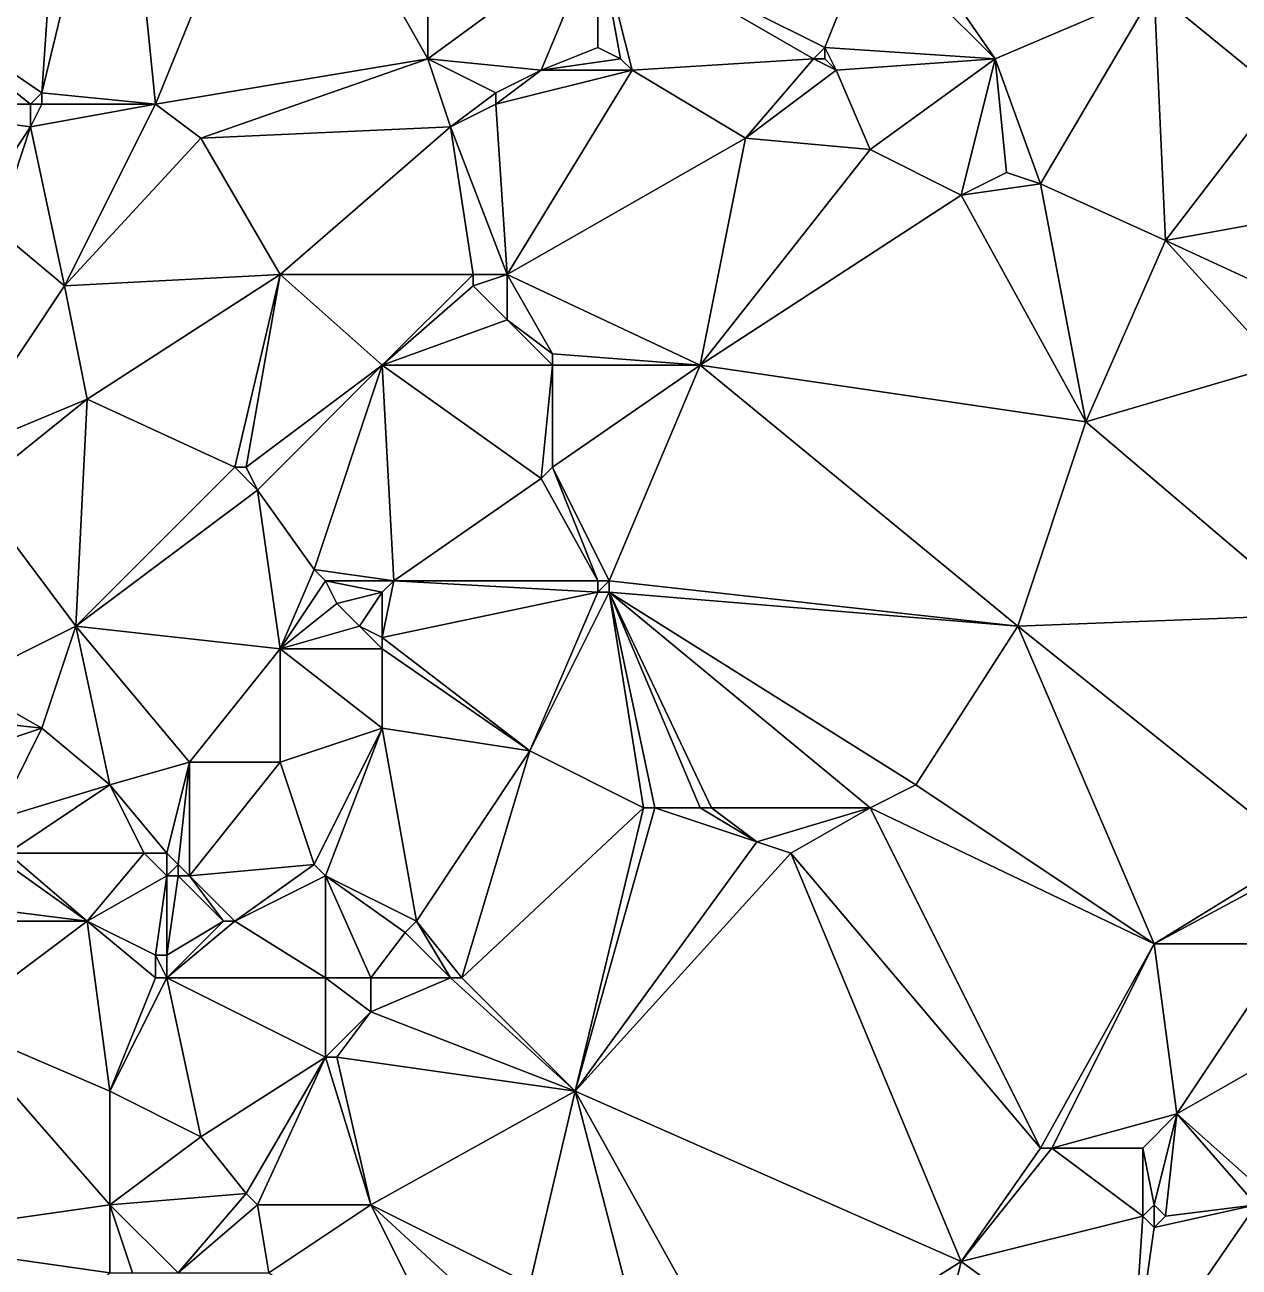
# Model space of a CAD drawing. Extents: x 2679276 to 2679656, y 1246784 to 1247152.
# Drawn here: x 2679454 to 2679507.5, y 1246860 to 1246914.8 of the extents above; entities that cross this region are included whole.
import ezdxf

# ---------------------------------------------------------------- set-up
doc = ezdxf.new("R2010")
doc.units = 0

msp = doc.modelspace()

# ---------------------------------------------------------------- linework, layer by layer
for points in [[(2679446.75, 1246917.25, 455.588), (2679454.75, 1246911.75, 454.447), (2679455.75, 1246926.25, 452.887)], [(2679458.25, 1246926.25, 452.358), (2679455.75, 1246926.25, 452.887), (2679454.75, 1246911.75, 454.447)], [(2679458.25, 1246926.25, 452.358), (2679454.75, 1246911.75, 454.447), (2679459.75, 1246911.25, 454.339)], [(2679459.75, 1246911.25, 454.339), (2679465.25, 1246924.75, 451.082), (2679458.25, 1246926.25, 452.358)], [(2679459.75, 1246911.25, 454.339), (2679471.75, 1246913.25, 453.111), (2679465.25, 1246924.75, 451.082)], [(2679471.75, 1246922.25, 450.902), (2679465.25, 1246924.75, 451.082), (2679471.75, 1246913.25, 453.111)], [(2679471.75, 1246922.25, 450.902), (2679471.75, 1246913.25, 453.111), (2679479.25, 1246918.75, 450.592)], [(2679496.75, 1246913.25, 450.113), (2679492.25, 1246919.75, 450.033), (2679491.25, 1246918.75, 450.207)], [(2679503.75, 1246916.25, 449.81), (2679492.25, 1246919.75, 450.033), (2679496.75, 1246913.25, 450.113)], [(2679476.75, 1246912.75, 452.649), (2679479.25, 1246918.75, 450.592), (2679471.75, 1246913.25, 453.111)], [(2679479.25, 1246913.75, 452.103), (2679479.25, 1246918.75, 450.592), (2679476.75, 1246912.75, 452.649)], [(2679489.25, 1246913.75, 450.242), (2679491.25, 1246918.75, 450.207), (2679479.25, 1246918.75, 450.592)], [(2679488.75, 1246913.25, 450.278), (2679479.25, 1246918.75, 450.592), (2679480.75, 1246912.75, 452.147)], [(2679480.25, 1246913.25, 452.093), (2679480.75, 1246912.75, 452.147), (2679479.25, 1246918.75, 450.592)], [(2679480.25, 1246913.25, 452.093), (2679479.25, 1246918.75, 450.592), (2679479.25, 1246913.75, 452.103)], [(2679479.25, 1246918.75, 450.592), (2679488.75, 1246913.25, 450.278), (2679489.25, 1246913.75, 450.242)], [(2679489.25, 1246913.75, 450.242), (2679496.75, 1246913.25, 450.113), (2679491.25, 1246918.75, 450.207)], [(2679454.25, 1246911.25, 454.551), (2679446.75, 1246917.25, 455.588), (2679446.75, 1246911.25, 456.029)], [(2679454.25, 1246911.25, 454.551), (2679454.75, 1246911.75, 454.447), (2679446.75, 1246917.25, 455.588)], [(2679496.75, 1246913.25, 450.113), (2679498.75, 1246907.75, 450.032), (2679503.75, 1246916.25, 449.81)], [(2679504.25, 1246905.25, 449.962), (2679503.75, 1246916.25, 449.81), (2679498.75, 1246907.75, 450.032)], [(2679509.25, 1246916.25, 450.002), (2679503.75, 1246916.25, 449.81), (2679509.25, 1246911.75, 450.043)], [(2679503.75, 1246916.25, 449.81), (2679504.25, 1246905.25, 449.962), (2679509.25, 1246911.75, 450.043)], [(2679479.25, 1246913.75, 452.103), (2679476.75, 1246912.75, 452.649), (2679480.25, 1246913.25, 452.093)], [(2679489.25, 1246913.25, 450.25), (2679489.25, 1246913.75, 450.242), (2679488.75, 1246913.25, 450.278)], [(2679496.75, 1246913.25, 450.113), (2679489.25, 1246913.75, 450.242), (2679489.75, 1246912.75, 450.244)], [(2679489.25, 1246913.25, 450.25), (2679489.75, 1246912.75, 450.244), (2679489.25, 1246913.75, 450.242)], [(2679471.75, 1246913.25, 453.111), (2679459.75, 1246911.25, 454.339), (2679461.75, 1246909.75, 454.392)], [(2679471.75, 1246913.25, 453.111), (2679461.75, 1246909.75, 454.392), (2679472.75, 1246910.25, 453.531)], [(2679474.75, 1246911.75, 453.209), (2679476.75, 1246912.75, 452.649), (2679471.75, 1246913.25, 453.111)], [(2679472.75, 1246910.25, 453.531), (2679474.75, 1246911.75, 453.209), (2679471.75, 1246913.25, 453.111)], [(2679480.75, 1246912.75, 452.147), (2679480.25, 1246913.25, 452.093), (2679476.75, 1246912.75, 452.649)], [(2679480.75, 1246912.75, 452.147), (2679485.75, 1246909.75, 451.828), (2679488.75, 1246913.25, 450.278)], [(2679488.75, 1246913.25, 450.278), (2679485.75, 1246909.75, 451.828), (2679489.75, 1246912.75, 450.244)], [(2679489.25, 1246913.25, 450.25), (2679488.75, 1246913.25, 450.278), (2679489.75, 1246912.75, 450.244)], [(2679489.75, 1246912.75, 450.244), (2679491.25, 1246909.25, 450.501), (2679496.75, 1246913.25, 450.113)], [(2679495.25, 1246907.25, 450.529), (2679496.75, 1246913.25, 450.113), (2679491.25, 1246909.25, 450.501)], [(2679497.25, 1246908.25, 450.124), (2679496.75, 1246913.25, 450.113), (2679495.25, 1246907.25, 450.529)], [(2679498.75, 1246907.75, 450.032), (2679496.75, 1246913.25, 450.113), (2679497.25, 1246908.25, 450.124)], [(2679474.75, 1246911.75, 453.209), (2679474.75, 1246911.25, 453.287), (2679476.75, 1246912.75, 452.649)], [(2679474.75, 1246911.25, 453.287), (2679480.75, 1246912.75, 452.147), (2679476.75, 1246912.75, 452.649)], [(2679475.25, 1246903.75, 454.358), (2679480.75, 1246912.75, 452.147), (2679474.75, 1246911.25, 453.287)], [(2679480.75, 1246912.75, 452.147), (2679475.25, 1246903.75, 454.358), (2679485.75, 1246909.75, 451.828)], [(2679491.25, 1246909.25, 450.501), (2679489.75, 1246912.75, 450.244), (2679485.75, 1246909.75, 451.828)], [(2679454.25, 1246911.25, 454.551), (2679454.75, 1246911.25, 454.497), (2679454.75, 1246911.75, 454.447)], [(2679454.75, 1246911.25, 454.497), (2679459.75, 1246911.25, 454.339), (2679454.75, 1246911.75, 454.447)], [(2679474.75, 1246911.75, 453.209), (2679472.75, 1246910.25, 453.531), (2679474.75, 1246911.25, 453.287)], [(2679509.75, 1246906.25, 449.941), (2679509.25, 1246911.75, 450.043), (2679504.25, 1246905.25, 449.962)], [(2679454.25, 1246911.25, 454.551), (2679446.75, 1246911.25, 456.029), (2679454.25, 1246910.25, 454.633)], [(2679452.25, 1246907.25, 455.349), (2679454.25, 1246910.25, 454.633), (2679446.75, 1246911.25, 456.029)], [(2679454.25, 1246910.25, 454.633), (2679454.75, 1246911.25, 454.497), (2679454.25, 1246911.25, 454.551)], [(2679454.75, 1246911.25, 454.497), (2679454.25, 1246910.25, 454.633), (2679459.75, 1246911.25, 454.339)], [(2679455.75, 1246903.25, 455.617), (2679459.75, 1246911.25, 454.339), (2679454.25, 1246910.25, 454.633)], [(2679459.75, 1246911.25, 454.339), (2679455.75, 1246903.25, 455.617), (2679461.75, 1246909.75, 454.392)], [(2679474.75, 1246911.25, 453.287), (2679472.75, 1246910.25, 453.531), (2679475.25, 1246903.75, 454.358)], [(2679452.75, 1246905.75, 455.497), (2679454.25, 1246910.25, 454.633), (2679452.25, 1246907.25, 455.349)], [(2679455.75, 1246903.25, 455.617), (2679454.25, 1246910.25, 454.633), (2679452.75, 1246905.75, 455.497)], [(2679465.25, 1246903.75, 454.916), (2679472.75, 1246910.25, 453.531), (2679461.75, 1246909.75, 454.392)], [(2679465.25, 1246903.75, 454.916), (2679473.75, 1246903.75, 454.582), (2679472.75, 1246910.25, 453.531)], [(2679473.75, 1246903.75, 454.582), (2679475.25, 1246903.75, 454.358), (2679472.75, 1246910.25, 453.531)], [(2679465.25, 1246903.75, 454.916), (2679461.75, 1246909.75, 454.392), (2679455.75, 1246903.25, 455.617)], [(2679483.75, 1246899.75, 452.744), (2679485.75, 1246909.75, 451.828), (2679475.25, 1246903.75, 454.358)], [(2679483.75, 1246899.75, 452.744), (2679491.25, 1246909.25, 450.501), (2679485.75, 1246909.75, 451.828)], [(2679483.75, 1246899.75, 452.744), (2679495.25, 1246907.25, 450.529), (2679491.25, 1246909.25, 450.501)], [(2679497.25, 1246908.25, 450.124), (2679495.25, 1246907.25, 450.529), (2679498.75, 1246907.75, 450.032)], [(2679495.25, 1246907.25, 450.529), (2679500.75, 1246897.25, 452.254), (2679498.75, 1246907.75, 450.032)], [(2679504.25, 1246905.25, 449.962), (2679498.75, 1246907.75, 450.032), (2679500.75, 1246897.25, 452.254)], [(2679495.25, 1246907.25, 450.529), (2679483.75, 1246899.75, 452.744), (2679500.75, 1246897.25, 452.254)], [(2679509.75, 1246906.25, 449.941), (2679504.25, 1246905.25, 449.962), (2679510.75, 1246902.25, 449.916)], [(2679452.75, 1246905.75, 455.497), (2679450.75, 1246895.75, 456.677), (2679455.75, 1246903.25, 455.617)], [(2679504.25, 1246905.25, 449.962), (2679500.75, 1246897.25, 452.254), (2679509.25, 1246899.75, 450.465)], [(2679509.25, 1246899.75, 450.465), (2679510.75, 1246902.25, 449.916), (2679504.25, 1246905.25, 449.962)], [(2679455.75, 1246903.25, 455.617), (2679456.75, 1246898.25, 456.518), (2679465.25, 1246903.75, 454.916)], [(2679463.25, 1246895.25, 456.419), (2679465.25, 1246903.75, 454.916), (2679456.75, 1246898.25, 456.518)], [(2679463.75, 1246895.25, 456.409), (2679465.25, 1246903.75, 454.916), (2679463.25, 1246895.25, 456.419)], [(2679465.25, 1246903.75, 454.916), (2679463.75, 1246895.25, 456.409), (2679469.75, 1246899.75, 455.416)], [(2679469.75, 1246899.75, 455.416), (2679473.75, 1246903.75, 454.582), (2679465.25, 1246903.75, 454.916)], [(2679473.75, 1246903.75, 454.582), (2679469.75, 1246899.75, 455.416), (2679473.75, 1246903.25, 454.656)], [(2679475.25, 1246903.75, 454.358), (2679473.75, 1246903.75, 454.582), (2679473.75, 1246903.25, 454.656)], [(2679473.75, 1246903.25, 454.656), (2679475.25, 1246901.75, 454.676), (2679475.25, 1246903.75, 454.358)], [(2679483.75, 1246899.75, 452.744), (2679475.25, 1246903.75, 454.358), (2679477.25, 1246900.25, 454.584)], [(2679475.25, 1246903.75, 454.358), (2679475.25, 1246901.75, 454.676), (2679477.25, 1246900.25, 454.584)], [(2679456.75, 1246898.25, 456.518), (2679455.75, 1246903.25, 455.617), (2679450.75, 1246895.75, 456.677)], [(2679473.75, 1246903.25, 454.656), (2679469.75, 1246899.75, 455.416), (2679475.25, 1246901.75, 454.676)], [(2679475.25, 1246901.75, 454.676), (2679469.75, 1246899.75, 455.416), (2679477.25, 1246899.75, 454.642)], [(2679477.25, 1246899.75, 454.642), (2679477.25, 1246900.25, 454.584), (2679475.25, 1246901.75, 454.676)], [(2679477.25, 1246899.75, 454.642), (2679483.75, 1246899.75, 452.744), (2679477.25, 1246900.25, 454.584)], [(2679463.75, 1246895.25, 456.409), (2679464.25, 1246894.25, 456.473), (2679469.75, 1246899.75, 455.416)], [(2679464.25, 1246894.25, 456.473), (2679466.75, 1246890.75, 456.621), (2679469.75, 1246899.75, 455.416)], [(2679470.25, 1246890.25, 456.428), (2679469.75, 1246899.75, 455.416), (2679466.75, 1246890.75, 456.621)], [(2679470.25, 1246890.25, 456.428), (2679476.75, 1246894.75, 455.219), (2679469.75, 1246899.75, 455.416)], [(2679469.75, 1246899.75, 455.416), (2679476.75, 1246894.75, 455.219), (2679477.25, 1246899.75, 454.642)], [(2679477.25, 1246895.25, 455.089), (2679477.25, 1246899.75, 454.642), (2679476.75, 1246894.75, 455.219)], [(2679483.75, 1246899.75, 452.744), (2679477.25, 1246895.25, 455.089), (2679479.75, 1246890.25, 454.659)], [(2679483.75, 1246899.75, 452.744), (2679477.25, 1246899.75, 454.642), (2679477.25, 1246895.25, 455.089)], [(2679483.75, 1246899.75, 452.744), (2679479.75, 1246890.25, 454.659), (2679497.75, 1246888.25, 453.587)], [(2679497.75, 1246888.25, 453.587), (2679500.75, 1246897.25, 452.254), (2679483.75, 1246899.75, 452.744)], [(2679509.25, 1246899.75, 450.465), (2679500.75, 1246897.25, 452.254), (2679510.75, 1246888.75, 451.247)], [(2679456.75, 1246898.25, 456.518), (2679450.75, 1246895.75, 456.677), (2679451.75, 1246894.25, 456.748)], [(2679456.25, 1246888.25, 457.037), (2679456.75, 1246898.25, 456.518), (2679451.75, 1246894.25, 456.748)], [(2679456.25, 1246888.25, 457.037), (2679463.25, 1246895.25, 456.419), (2679456.75, 1246898.25, 456.518)], [(2679497.75, 1246888.25, 453.587), (2679510.75, 1246888.75, 451.247), (2679500.75, 1246897.25, 452.254)], [(2679463.25, 1246895.25, 456.419), (2679456.25, 1246888.25, 457.037), (2679464.25, 1246894.25, 456.473)], [(2679463.75, 1246895.25, 456.409), (2679463.25, 1246895.25, 456.419), (2679464.25, 1246894.25, 456.473)], [(2679476.75, 1246894.75, 455.219), (2679479.25, 1246890.25, 454.756), (2679477.25, 1246895.25, 455.089)], [(2679479.75, 1246890.25, 454.659), (2679477.25, 1246895.25, 455.089), (2679479.25, 1246890.25, 454.756)], [(2679476.75, 1246894.75, 455.219), (2679470.25, 1246890.25, 456.428), (2679479.25, 1246890.25, 454.756)], [(2679456.25, 1246888.25, 457.037), (2679451.75, 1246894.25, 456.748), (2679451.25, 1246885.75, 457.668)], [(2679465.25, 1246887.25, 456.769), (2679464.25, 1246894.25, 456.473), (2679456.25, 1246888.25, 457.037)], [(2679464.25, 1246894.25, 456.473), (2679465.25, 1246887.25, 456.769), (2679466.75, 1246890.75, 456.621)], [(2679465.25, 1246887.25, 456.769), (2679467.25, 1246890.25, 456.634), (2679466.75, 1246890.75, 456.621)], [(2679467.25, 1246890.25, 456.634), (2679470.25, 1246890.25, 456.428), (2679466.75, 1246890.75, 456.621)], [(2679467.25, 1246890.25, 456.634), (2679465.25, 1246887.25, 456.769), (2679467.75, 1246889.25, 456.673)], [(2679467.25, 1246890.25, 456.634), (2679467.75, 1246889.25, 456.673), (2679469.75, 1246889.75, 456.518)], [(2679469.75, 1246889.75, 456.518), (2679470.25, 1246890.25, 456.428), (2679467.25, 1246890.25, 456.634)], [(2679470.25, 1246890.25, 456.428), (2679469.75, 1246887.75, 456.643), (2679479.25, 1246889.75, 454.81)], [(2679470.25, 1246890.25, 456.428), (2679469.75, 1246889.75, 456.518), (2679469.75, 1246887.75, 456.643)], [(2679479.25, 1246889.75, 454.81), (2679479.25, 1246890.25, 454.756), (2679470.25, 1246890.25, 456.428)], [(2679479.25, 1246889.75, 454.81), (2679479.75, 1246890.25, 454.659), (2679479.25, 1246890.25, 454.756)], [(2679479.75, 1246889.75, 454.727), (2679479.75, 1246890.25, 454.659), (2679479.25, 1246889.75, 454.81)], [(2679479.75, 1246890.25, 454.659), (2679479.75, 1246889.75, 454.727), (2679497.75, 1246888.25, 453.587)], [(2679468.75, 1246888.25, 456.685), (2679469.75, 1246889.75, 456.518), (2679467.75, 1246889.25, 456.673)], [(2679469.75, 1246887.75, 456.643), (2679469.75, 1246889.75, 456.518), (2679468.75, 1246888.25, 456.685)], [(2679469.75, 1246887.75, 456.643), (2679476.25, 1246882.75, 456.146), (2679479.25, 1246889.75, 454.81)], [(2679479.75, 1246889.75, 454.727), (2679479.25, 1246889.75, 454.81), (2679476.25, 1246882.75, 456.146)], [(2679476.25, 1246882.75, 456.146), (2679481.25, 1246880.25, 455.665), (2679479.75, 1246889.75, 454.727)], [(2679483.75, 1246880.25, 455.569), (2679479.75, 1246889.75, 454.727), (2679481.75, 1246880.25, 455.645)], [(2679483.75, 1246880.25, 455.569), (2679484.25, 1246880.25, 455.551), (2679479.75, 1246889.75, 454.727)], [(2679491.25, 1246880.25, 455.423), (2679493.25, 1246881.25, 455.026), (2679479.75, 1246889.75, 454.727)], [(2679479.75, 1246889.75, 454.727), (2679481.25, 1246880.25, 455.665), (2679481.75, 1246880.25, 455.645)], [(2679493.25, 1246881.25, 455.026), (2679497.75, 1246888.25, 453.587), (2679479.75, 1246889.75, 454.727)], [(2679484.25, 1246880.25, 455.551), (2679491.25, 1246880.25, 455.423), (2679479.75, 1246889.75, 454.727)], [(2679465.25, 1246887.25, 456.769), (2679468.75, 1246888.25, 456.685), (2679467.75, 1246889.25, 456.673)], [(2679497.75, 1246888.25, 453.587), (2679510.25, 1246878.25, 452.053), (2679510.75, 1246888.75, 451.247)], [(2679451.25, 1246885.75, 457.668), (2679454.75, 1246883.75, 457.35), (2679456.25, 1246888.25, 457.037)], [(2679454.75, 1246883.75, 457.35), (2679457.75, 1246881.25, 456.874), (2679456.25, 1246888.25, 457.037)], [(2679461.25, 1246882.25, 456.621), (2679456.25, 1246888.25, 457.037), (2679457.75, 1246881.25, 456.874)], [(2679465.25, 1246887.25, 456.769), (2679456.25, 1246888.25, 457.037), (2679461.25, 1246882.25, 456.621)], [(2679465.25, 1246887.25, 456.769), (2679469.75, 1246887.25, 456.648), (2679468.75, 1246888.25, 456.685)], [(2679469.75, 1246887.75, 456.643), (2679468.75, 1246888.25, 456.685), (2679469.75, 1246887.25, 456.648)], [(2679493.25, 1246881.25, 455.026), (2679503.75, 1246874.25, 453.663), (2679497.75, 1246888.25, 453.587)], [(2679510.25, 1246878.25, 452.053), (2679497.75, 1246888.25, 453.587), (2679503.75, 1246874.25, 453.663)], [(2679469.75, 1246887.25, 456.648), (2679476.25, 1246882.75, 456.146), (2679469.75, 1246887.75, 456.643)], [(2679461.25, 1246882.25, 456.621), (2679465.25, 1246882.25, 456.52), (2679465.25, 1246887.25, 456.769)], [(2679465.25, 1246882.25, 456.52), (2679469.75, 1246883.75, 456.492), (2679465.25, 1246887.25, 456.769)], [(2679469.75, 1246887.25, 456.648), (2679465.25, 1246887.25, 456.769), (2679469.75, 1246883.75, 456.492)], [(2679476.25, 1246882.75, 456.146), (2679469.75, 1246887.25, 456.648), (2679469.75, 1246883.75, 456.492)], [(2679451.25, 1246885.75, 457.668), (2679450.25, 1246884.25, 458.401), (2679454.75, 1246883.75, 457.35)], [(2679450.25, 1246882.25, 459.264), (2679454.75, 1246883.75, 457.35), (2679450.25, 1246884.25, 458.401)], [(2679454.75, 1246883.75, 457.35), (2679450.25, 1246882.25, 459.264), (2679452.75, 1246879.75, 458.371)], [(2679454.75, 1246883.75, 457.35), (2679452.75, 1246879.75, 458.371), (2679457.75, 1246881.25, 456.874)], [(2679465.25, 1246882.25, 456.52), (2679466.75, 1246877.75, 456.328), (2679469.75, 1246883.75, 456.492)], [(2679466.75, 1246877.75, 456.328), (2679467.25, 1246877.25, 456.338), (2679469.75, 1246883.75, 456.492)], [(2679467.25, 1246877.25, 456.338), (2679471.25, 1246875.25, 456.156), (2679469.75, 1246883.75, 456.492)], [(2679476.25, 1246882.75, 456.146), (2679469.75, 1246883.75, 456.492), (2679471.25, 1246875.25, 456.156)], [(2679476.25, 1246882.75, 456.146), (2679471.25, 1246875.25, 456.156), (2679473.25, 1246872.75, 456.088)], [(2679476.25, 1246882.75, 456.146), (2679473.25, 1246872.75, 456.088), (2679481.25, 1246880.25, 455.665)], [(2679457.75, 1246881.25, 456.874), (2679460.25, 1246878.25, 456.699), (2679461.25, 1246882.25, 456.621)], [(2679460.75, 1246877.75, 456.653), (2679461.25, 1246882.25, 456.621), (2679460.25, 1246878.25, 456.699)], [(2679461.25, 1246877.25, 456.631), (2679461.25, 1246882.25, 456.621), (2679460.75, 1246877.75, 456.653)], [(2679465.25, 1246882.25, 456.52), (2679461.25, 1246877.25, 456.631), (2679466.75, 1246877.75, 456.328)], [(2679465.25, 1246882.25, 456.52), (2679461.25, 1246882.25, 456.621), (2679461.25, 1246877.25, 456.631)], [(2679453.25, 1246878.25, 458.368), (2679457.75, 1246881.25, 456.874), (2679452.75, 1246879.75, 458.371)], [(2679457.75, 1246881.25, 456.874), (2679453.25, 1246878.25, 458.368), (2679459.25, 1246878.25, 456.88)], [(2679460.25, 1246878.25, 456.699), (2679457.75, 1246881.25, 456.874), (2679459.25, 1246878.25, 456.88)], [(2679493.25, 1246881.25, 455.026), (2679491.25, 1246880.25, 455.423), (2679503.75, 1246874.25, 453.663)], [(2679473.25, 1246872.75, 456.088), (2679478.25, 1246867.75, 455.873), (2679481.25, 1246880.25, 455.665)], [(2679486.25, 1246878.75, 455.534), (2679481.75, 1246880.25, 455.645), (2679478.25, 1246867.75, 455.873)], [(2679481.25, 1246880.25, 455.665), (2679478.25, 1246867.75, 455.873), (2679481.75, 1246880.25, 455.645)], [(2679486.25, 1246878.75, 455.534), (2679483.75, 1246880.25, 455.569), (2679481.75, 1246880.25, 455.645)], [(2679483.75, 1246880.25, 455.569), (2679486.25, 1246878.75, 455.534), (2679484.25, 1246880.25, 455.551)], [(2679486.25, 1246878.75, 455.534), (2679491.25, 1246880.25, 455.423), (2679484.25, 1246880.25, 455.551)], [(2679491.25, 1246880.25, 455.423), (2679486.25, 1246878.75, 455.534), (2679487.75, 1246878.25, 455.508)], [(2679487.75, 1246878.25, 455.508), (2679498.75, 1246865.25, 454.943), (2679491.25, 1246880.25, 455.423)], [(2679498.75, 1246865.25, 454.943), (2679503.75, 1246874.25, 453.663), (2679491.25, 1246880.25, 455.423)], [(2679486.25, 1246878.75, 455.534), (2679478.25, 1246867.75, 455.873), (2679487.75, 1246878.25, 455.508)], [(2679459.25, 1246878.25, 456.88), (2679453.25, 1246878.25, 458.368), (2679456.75, 1246875.25, 458.558)], [(2679453.25, 1246877.75, 458.451), (2679456.75, 1246875.25, 458.558), (2679453.25, 1246878.25, 458.368)], [(2679459.25, 1246878.25, 456.88), (2679456.75, 1246875.25, 458.558), (2679460.25, 1246877.25, 456.824)], [(2679459.25, 1246878.25, 456.88), (2679460.25, 1246877.25, 456.824), (2679460.25, 1246878.25, 456.699)], [(2679460.25, 1246878.25, 456.699), (2679460.25, 1246877.25, 456.824), (2679460.75, 1246877.75, 456.653)], [(2679478.25, 1246867.75, 455.873), (2679495.25, 1246860.25, 455.411), (2679487.75, 1246878.25, 455.508)], [(2679498.75, 1246865.25, 454.943), (2679487.75, 1246878.25, 455.508), (2679495.25, 1246860.25, 455.411)], [(2679510.25, 1246877.75, 452.084), (2679510.25, 1246878.25, 452.053), (2679503.75, 1246874.25, 453.663)], [(2679452.75, 1246875.75, 458.949), (2679456.75, 1246875.25, 458.558), (2679453.25, 1246877.75, 458.451)], [(2679460.75, 1246877.25, 456.716), (2679460.75, 1246877.75, 456.653), (2679460.25, 1246877.25, 456.824)], [(2679461.25, 1246877.25, 456.631), (2679460.75, 1246877.75, 456.653), (2679460.75, 1246877.25, 456.716)], [(2679466.75, 1246877.75, 456.328), (2679461.25, 1246877.25, 456.631), (2679463.25, 1246875.25, 456.945)], [(2679466.75, 1246877.75, 456.328), (2679463.25, 1246875.25, 456.945), (2679467.25, 1246877.25, 456.338)], [(2679509.75, 1246874.25, 452.364), (2679510.25, 1246877.75, 452.084), (2679503.75, 1246874.25, 453.663)], [(2679456.75, 1246875.25, 458.558), (2679459.75, 1246873.75, 458.398), (2679460.25, 1246877.25, 456.824)], [(2679460.25, 1246873.75, 458.25), (2679460.25, 1246877.25, 456.824), (2679459.75, 1246873.75, 458.398)], [(2679460.25, 1246873.75, 458.25), (2679462.75, 1246875.25, 456.983), (2679460.75, 1246877.25, 456.716)], [(2679460.75, 1246877.25, 456.716), (2679460.25, 1246877.25, 456.824), (2679460.25, 1246873.75, 458.25)], [(2679461.25, 1246877.25, 456.631), (2679460.75, 1246877.25, 456.716), (2679462.75, 1246875.25, 456.983)], [(2679463.25, 1246875.25, 456.945), (2679461.25, 1246877.25, 456.631), (2679462.75, 1246875.25, 456.983)], [(2679463.25, 1246875.25, 456.945), (2679467.25, 1246872.75, 457.465), (2679467.25, 1246877.25, 456.338)], [(2679467.25, 1246877.25, 456.338), (2679469.25, 1246872.75, 456.983), (2679470.75, 1246874.75, 456.232)], [(2679471.25, 1246875.25, 456.156), (2679467.25, 1246877.25, 456.338), (2679470.75, 1246874.75, 456.232)], [(2679469.25, 1246872.75, 456.983), (2679467.25, 1246877.25, 456.338), (2679467.25, 1246872.75, 457.465)], [(2679456.75, 1246875.25, 458.558), (2679452.75, 1246875.75, 458.949), (2679452.25, 1246875.25, 459.163)], [(2679450.75, 1246870.75, 459.585), (2679456.75, 1246875.25, 458.558), (2679452.25, 1246875.25, 459.163)], [(2679456.75, 1246875.25, 458.558), (2679450.75, 1246870.75, 459.585), (2679457.75, 1246867.75, 459.773)], [(2679456.75, 1246875.25, 458.558), (2679457.75, 1246867.75, 459.773), (2679459.75, 1246872.75, 458.62)], [(2679456.75, 1246875.25, 458.558), (2679459.75, 1246872.75, 458.62), (2679459.75, 1246873.75, 458.398)], [(2679463.25, 1246875.25, 456.945), (2679462.75, 1246875.25, 456.983), (2679460.25, 1246872.75, 458.541)], [(2679460.25, 1246873.75, 458.25), (2679460.25, 1246872.75, 458.541), (2679462.75, 1246875.25, 456.983)], [(2679463.25, 1246875.25, 456.945), (2679460.25, 1246872.75, 458.541), (2679467.25, 1246872.75, 457.465)], [(2679471.25, 1246875.25, 456.156), (2679470.75, 1246874.75, 456.232), (2679472.75, 1246872.75, 456.149)], [(2679472.75, 1246872.75, 456.149), (2679473.25, 1246872.75, 456.088), (2679471.25, 1246875.25, 456.156)], [(2679469.25, 1246872.75, 456.983), (2679472.75, 1246872.75, 456.149), (2679470.75, 1246874.75, 456.232)], [(2679499.25, 1246865.25, 454.876), (2679503.75, 1246874.25, 453.663), (2679498.75, 1246865.25, 454.943)], [(2679503.75, 1246874.25, 453.663), (2679499.25, 1246865.25, 454.876), (2679504.75, 1246866.75, 453.506)], [(2679503.75, 1246874.25, 453.663), (2679504.75, 1246866.75, 453.506), (2679509.75, 1246874.25, 452.364)], [(2679511.75, 1246870.75, 452.643), (2679509.75, 1246874.25, 452.364), (2679504.75, 1246866.75, 453.506)], [(2679460.25, 1246872.75, 458.541), (2679459.75, 1246873.75, 458.398), (2679459.75, 1246872.75, 458.62)], [(2679460.25, 1246872.75, 458.541), (2679460.25, 1246873.75, 458.25), (2679459.75, 1246873.75, 458.398)], [(2679457.75, 1246867.75, 459.773), (2679460.25, 1246872.75, 458.541), (2679459.75, 1246872.75, 458.62)], [(2679457.75, 1246867.75, 459.773), (2679461.75, 1246865.75, 460.113), (2679460.25, 1246872.75, 458.541)], [(2679467.25, 1246869.25, 458.593), (2679467.25, 1246872.75, 457.465), (2679460.25, 1246872.75, 458.541)], [(2679467.25, 1246869.25, 458.593), (2679460.25, 1246872.75, 458.541), (2679461.75, 1246865.75, 460.113)], [(2679469.25, 1246872.75, 456.983), (2679467.25, 1246872.75, 457.465), (2679469.25, 1246871.25, 457.491)], [(2679467.25, 1246869.25, 458.593), (2679469.25, 1246871.25, 457.491), (2679467.25, 1246872.75, 457.465)], [(2679469.25, 1246871.25, 457.491), (2679472.75, 1246872.75, 456.149), (2679469.25, 1246872.75, 456.983)], [(2679472.75, 1246872.75, 456.149), (2679469.25, 1246871.25, 457.491), (2679478.25, 1246867.75, 455.873)], [(2679473.25, 1246872.75, 456.088), (2679472.75, 1246872.75, 456.149), (2679478.25, 1246867.75, 455.873)], [(2679467.75, 1246869.25, 458.526), (2679469.25, 1246871.25, 457.491), (2679467.25, 1246869.25, 458.593)], [(2679469.25, 1246871.25, 457.491), (2679467.75, 1246869.25, 458.526), (2679478.25, 1246867.75, 455.873)], [(2679457.75, 1246862.75, 460.731), (2679450.75, 1246870.75, 459.585), (2679447.25, 1246861.25, 461.699)], [(2679457.75, 1246862.75, 460.731), (2679457.75, 1246867.75, 459.773), (2679450.75, 1246870.75, 459.585)], [(2679511.75, 1246870.75, 452.643), (2679504.75, 1246866.75, 453.506), (2679509.25, 1246862.75, 453.886)], [(2679463.75, 1246863.25, 460.552), (2679467.25, 1246869.25, 458.593), (2679461.75, 1246865.75, 460.113)], [(2679464.25, 1246862.75, 460.628), (2679467.25, 1246869.25, 458.593), (2679463.75, 1246863.25, 460.552)], [(2679467.25, 1246869.25, 458.593), (2679464.25, 1246862.75, 460.628), (2679469.25, 1246862.75, 459.515)], [(2679467.75, 1246869.25, 458.526), (2679467.25, 1246869.25, 458.593), (2679469.25, 1246862.75, 459.515)], [(2679469.25, 1246862.75, 459.515), (2679478.25, 1246867.75, 455.873), (2679467.75, 1246869.25, 458.526)], [(2679457.75, 1246867.75, 459.773), (2679457.75, 1246862.75, 460.731), (2679461.75, 1246865.75, 460.113)], [(2679478.25, 1246867.75, 455.873), (2679469.25, 1246862.75, 459.515), (2679476.25, 1246859.25, 457.322)], [(2679478.25, 1246867.75, 455.873), (2679476.25, 1246859.25, 457.322), (2679481.75, 1246854.25, 456.858)], [(2679485.75, 1246854.25, 455.747), (2679495.25, 1246860.25, 455.411), (2679478.25, 1246867.75, 455.873)], [(2679485.75, 1246854.25, 455.747), (2679478.25, 1246867.75, 455.873), (2679481.75, 1246854.25, 456.858)], [(2679503.25, 1246865.25, 453.851), (2679504.75, 1246866.75, 453.506), (2679499.25, 1246865.25, 454.876)], [(2679503.25, 1246865.25, 453.851), (2679503.75, 1246862.75, 453.909), (2679504.75, 1246866.75, 453.506)], [(2679503.75, 1246862.75, 453.909), (2679504.25, 1246862.25, 453.94), (2679504.75, 1246866.75, 453.506)], [(2679508.25, 1246862.75, 453.886), (2679504.75, 1246866.75, 453.506), (2679504.25, 1246862.25, 453.94)], [(2679508.25, 1246862.75, 453.886), (2679509.25, 1246862.75, 453.886), (2679504.75, 1246866.75, 453.506)], [(2679463.75, 1246863.25, 460.552), (2679461.75, 1246865.75, 460.113), (2679457.75, 1246862.75, 460.731)], [(2679503.25, 1246862.25, 453.984), (2679499.25, 1246865.25, 454.876), (2679495.25, 1246860.25, 455.411)], [(2679498.75, 1246865.25, 454.943), (2679495.25, 1246860.25, 455.411), (2679499.25, 1246865.25, 454.876)], [(2679499.25, 1246865.25, 454.876), (2679503.25, 1246862.25, 453.984), (2679503.25, 1246865.25, 453.851)], [(2679503.75, 1246862.75, 453.909), (2679503.25, 1246865.25, 453.851), (2679503.25, 1246862.25, 453.984)], [(2679463.75, 1246863.25, 460.552), (2679457.75, 1246862.75, 460.731), (2679460.75, 1246859.75, 461.087)], [(2679463.75, 1246863.25, 460.552), (2679460.75, 1246859.75, 461.087), (2679464.25, 1246862.75, 460.628)], [(2679457.75, 1246862.75, 460.731), (2679447.25, 1246861.25, 461.699), (2679457.75, 1246859.75, 461.163)], [(2679458.75, 1246859.75, 461.115), (2679460.75, 1246859.75, 461.087), (2679457.75, 1246862.75, 460.731)], [(2679457.75, 1246862.75, 460.731), (2679457.75, 1246859.75, 461.163), (2679458.75, 1246859.75, 461.115)], [(2679464.75, 1246859.75, 461.039), (2679464.25, 1246862.75, 460.628), (2679460.75, 1246859.75, 461.087)], [(2679464.75, 1246859.75, 461.039), (2679469.25, 1246862.75, 459.515), (2679464.25, 1246862.75, 460.628)], [(2679469.25, 1246862.75, 459.515), (2679464.75, 1246859.75, 461.039), (2679473.75, 1246853.75, 458.662)], [(2679469.25, 1246862.75, 459.515), (2679475.75, 1246856.75, 457.673), (2679476.25, 1246859.25, 457.322)], [(2679473.75, 1246853.75, 458.662), (2679475.75, 1246856.75, 457.673), (2679469.25, 1246862.75, 459.515)], [(2679503.75, 1246861.75, 454.001), (2679502.75, 1246854.75, 454.679), (2679508.25, 1246862.75, 453.886)], [(2679508.25, 1246851.25, 455.258), (2679508.25, 1246862.75, 453.886), (2679502.75, 1246854.75, 454.679)], [(2679503.75, 1246861.75, 454.001), (2679503.75, 1246862.75, 453.909), (2679503.25, 1246862.25, 453.984)], [(2679504.25, 1246862.25, 453.94), (2679503.75, 1246862.75, 453.909), (2679503.75, 1246861.75, 454.001)], [(2679504.25, 1246862.25, 453.94), (2679503.75, 1246861.75, 454.001), (2679508.25, 1246862.75, 453.886)], [(2679495.25, 1246860.25, 455.411), (2679502.75, 1246854.75, 454.679), (2679503.25, 1246862.25, 453.984)], [(2679503.75, 1246861.75, 454.001), (2679503.25, 1246862.25, 453.984), (2679502.75, 1246854.75, 454.679)], [(2679457.75, 1246859.75, 461.163), (2679447.25, 1246861.25, 461.699), (2679452.25, 1246854.75, 462.696)], [(2679495.25, 1246860.25, 455.411), (2679485.75, 1246854.25, 455.747), (2679493.25, 1246852.25, 455.469)], [(2679495.25, 1246860.25, 455.411), (2679493.25, 1246852.25, 455.469), (2679502.75, 1246854.75, 454.679)]]:
    msp.add_3dface(points)

doc.saveas('drawing.dxf')
